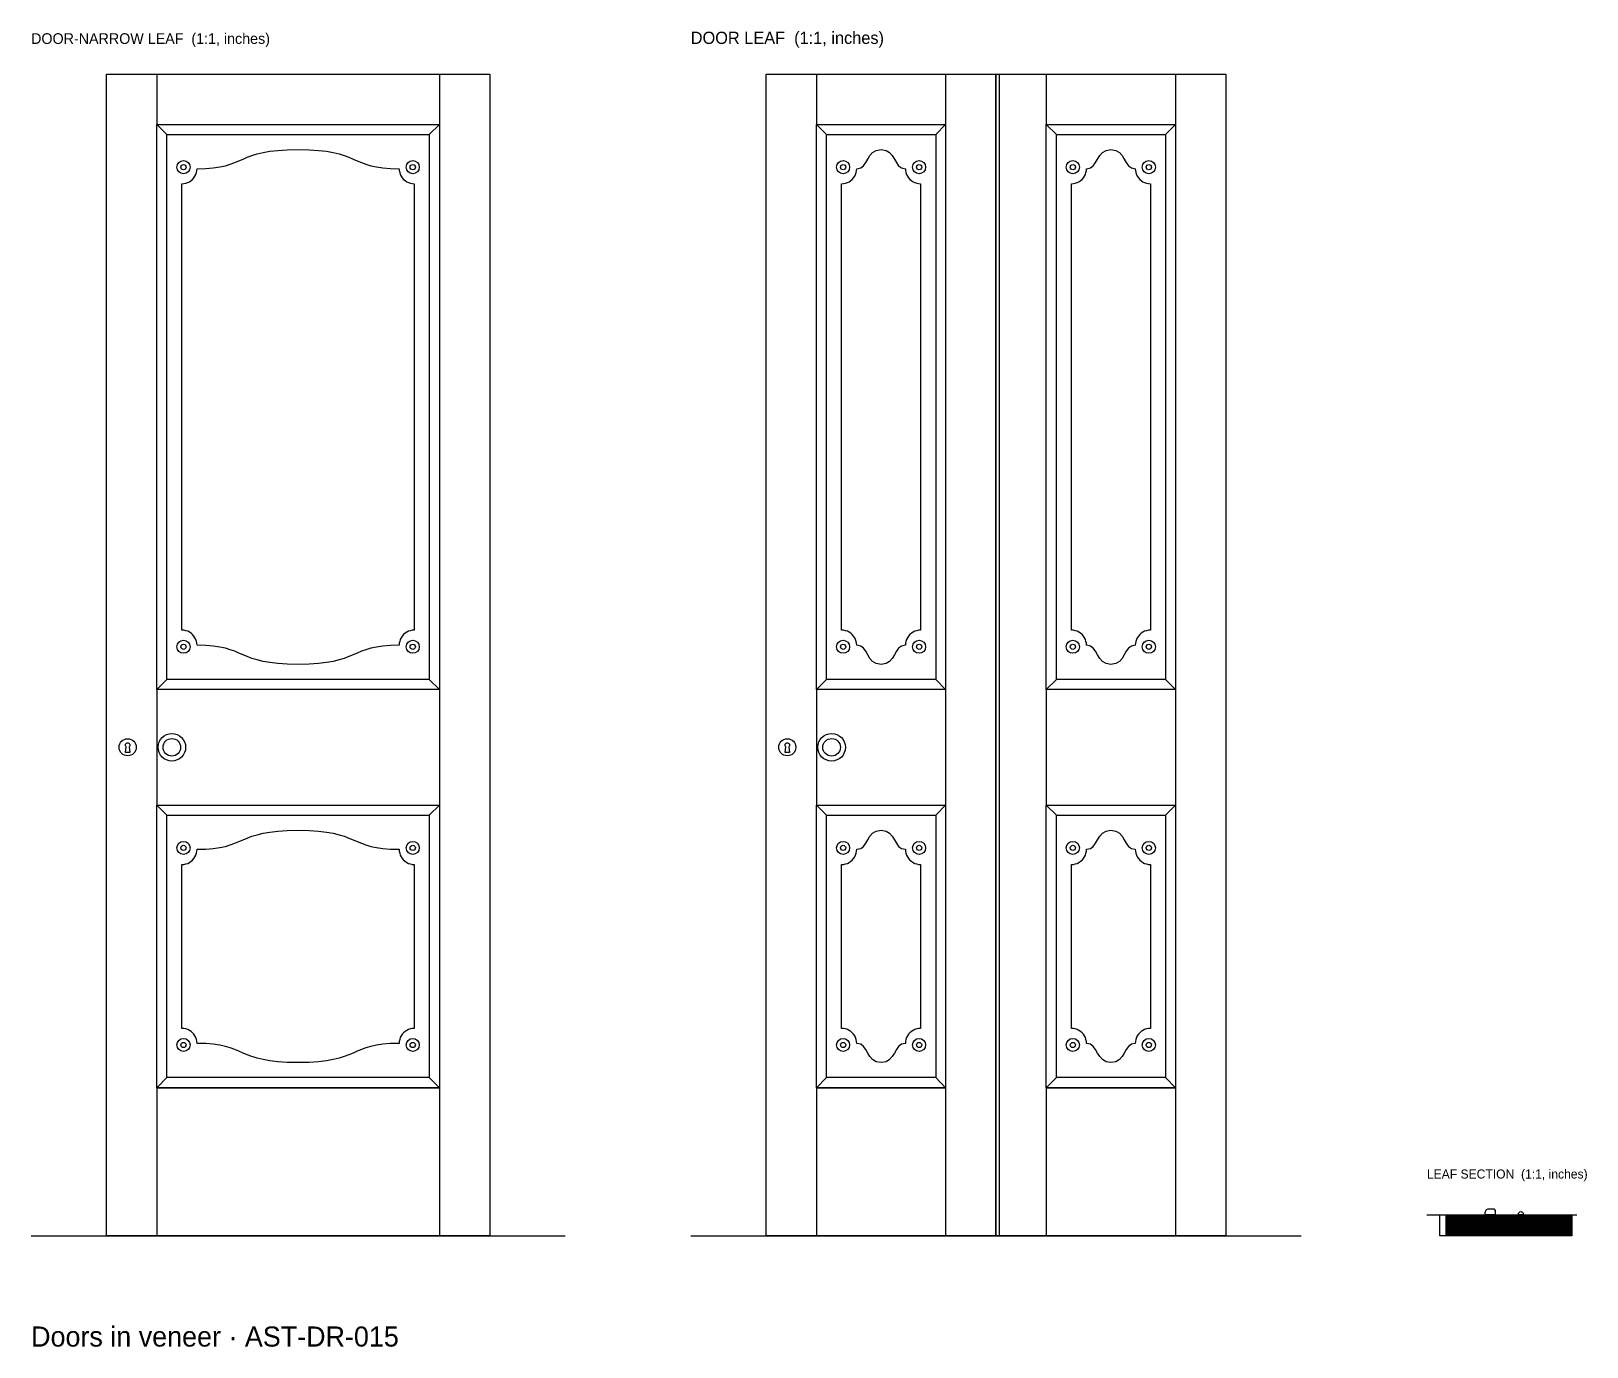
# Model space of a CAD drawing. Header units: inches. Extents: x 0 to 122, y -9 to 94.
import ezdxf

# ---------------------------------------------------------------- set-up
doc = ezdxf.new("R2010")
doc.units = ezdxf.units.IN
doc.header["$MEASUREMENT"] = 0
for name, color, linetype in [('door leaf', 7, 'Continuous'), ('door-narrow leaf', 7, 'Continuous'), ('Leaf section', 7, 'Continuous'), ('Leaf section hatch', 8, 'Continuous')]:
    doc.layers.add(name, color=color, linetype=linetype)

msp = doc.modelspace()

# ---------------------------------------------------------------- hatches: boundary and pattern name
at = {"layer": 'Leaf section hatch'}
h = msp.add_hatch(dxfattribs=at)
h.set_pattern_fill('ANSI31', scale=0.1574803)
h.paths.add_polyline_path([(110.79, 1.58), (120.63, 1.58), (120.63, 0.09), (110.79, 0.09), (110.79, 1.58)])

# ---------------------------------------------------------------- linework, layer by layer
at = {"layer": 'door leaf'}
for p, q in [((61.5, 90.98), (61.5, 87.05)), ((71.61, 90.98), (71.61, 87.05)), ((75.79, 90.98), (75.79, 0)), ((79.49, 90.98), (79.49, 87.05)), ((89.61, 90.98), (89.61, 87.05)), ((61.5, 87.05), (71.61, 87.05)), ((61.5, 87.05), (62.28, 86.26)), ((71.61, 87.05), (70.83, 86.26)), ((79.49, 87.05), (89.61, 87.05)), ((79.49, 87.05), (80.28, 86.26)), ((89.61, 87.05), (88.82, 86.26)), ((61.5, 42.8), (62.28, 43.58)), ((61.5, 42.8), (61.5, 33.74)), ((71.61, 42.8), (70.83, 43.58)), ((71.61, 42.8), (71.61, 33.74)), ((79.49, 42.8), (80.28, 43.58)), ((79.49, 42.8), (79.49, 33.74)), ((89.61, 42.8), (88.82, 43.58)), ((89.61, 42.8), (89.61, 33.74)), ((61.5, 33.74), (62.28, 32.95)), ((71.61, 33.74), (70.83, 32.95)), ((79.49, 33.74), (80.28, 32.95)), ((89.61, 33.74), (88.82, 32.95)), ((61.5, 11.61), (62.28, 12.4)), ((71.61, 11.61), (70.83, 12.4)), ((79.49, 11.61), (80.28, 12.4)), ((89.61, 11.61), (88.82, 12.4)), ((61.5, 11.61), (71.61, 11.61)), ((61.5, 11.61), (61.5, 0)), ((71.61, 11.61), (71.61, 0)), ((79.49, 11.61), (89.61, 11.61)), ((79.49, 11.61), (79.49, 0)), ((89.61, 11.61), (89.61, 0)), ((51.65, 0), (99.45, 0))]:
    msp.add_line(p, q, dxfattribs=at)
for points in [[(57.56, 90.98), (75.55, 90.98), (75.55, 0), (57.56, 0), (57.56, 90.98)], [(75.55, 90.98), (93.54, 90.98), (93.54, 0), (75.55, 0), (75.55, 90.98)], [(61.5, 87.05), (71.61, 87.05), (71.61, 42.8), (61.5, 42.8), (61.5, 87.05)], [(79.49, 87.05), (89.61, 87.05), (89.61, 42.8), (79.49, 42.8), (79.49, 87.05)], [(62.28, 86.26), (70.83, 86.26), (70.83, 43.58), (62.28, 43.58), (62.28, 86.26)], [(80.28, 86.26), (88.82, 86.26), (88.82, 43.58), (80.28, 43.58), (80.28, 86.26)], [(63.46, 47.44), (63.46, 82.4)], [(69.65, 82.4), (69.65, 47.44)], [(81.46, 47.44), (81.46, 82.4)], [(87.64, 82.4), (87.64, 47.44)], [(59.33, 38.31), (59.39, 37.87), (59.04, 37.87), (59.09, 38.31)], [(61.5, 33.74), (71.61, 33.74), (71.61, 11.61), (61.5, 11.61), (61.5, 33.74)], [(62.28, 32.95), (70.83, 32.95), (70.83, 12.4), (62.28, 12.4), (62.28, 32.95)], [(79.49, 33.74), (89.61, 33.74), (89.61, 11.61), (79.49, 11.61), (79.49, 33.74)], [(80.28, 32.95), (88.82, 32.95), (88.82, 12.4), (80.28, 12.4), (80.28, 32.95)], [(63.46, 16.26), (63.46, 29.09)], [(69.65, 29.09), (69.65, 16.26)], [(81.46, 16.26), (81.46, 29.09)], [(87.64, 29.09), (87.64, 16.26)]]:
    msp.add_lwpolyline(points, dxfattribs=at)
for centre, radius in [((63.58, 83.7), 0.512), ((69.53, 83.7), 0.512), ((81.57, 83.7), 0.512), ((87.52, 83.7), 0.512), ((63.58, 83.7), 0.205), ((69.53, 83.7), 0.205), ((81.57, 83.7), 0.205), ((87.52, 83.7), 0.205), ((63.58, 46.14), 0.512), ((63.58, 46.14), 0.205), ((69.53, 46.14), 0.512), ((69.53, 46.14), 0.205), ((81.57, 46.14), 0.512), ((81.57, 46.14), 0.205), ((87.52, 46.14), 0.512), ((87.52, 46.14), 0.205), ((62.68, 38.27), 1.08), ((59.21, 38.27), 0.669), ((62.68, 38.27), 0.689), ((63.58, 30.39), 0.512), ((63.58, 30.39), 0.205), ((69.53, 30.39), 0.512), ((69.53, 30.39), 0.205), ((81.57, 30.39), 0.512), ((81.57, 30.39), 0.205), ((87.52, 30.39), 0.512), ((87.52, 30.39), 0.205), ((63.58, 14.96), 0.512), ((63.58, 14.96), 0.205), ((69.53, 14.96), 0.512), ((69.53, 14.96), 0.205), ((81.57, 14.96), 0.512), ((81.57, 14.96), 0.205), ((87.52, 14.96), 0.512), ((87.52, 14.96), 0.205)]:
    msp.add_circle(centre, radius, dxfattribs=at)
for points, knots in [([(64.65, 83.58), (65.6, 83.58), (65.37, 85.08), (66.56, 85.08), (67.74, 85.08), (67.51, 83.58), (68.46, 83.58)], [0, 0, 0, 0, 1, 1, 1, 2, 2, 2, 2]), ([(82.64, 83.58), (83.59, 83.58), (83.36, 85.08), (84.55, 85.08), (85.73, 85.08), (85.5, 83.58), (86.46, 83.58)], [0, 0, 0, 0, 1, 1, 1, 2, 2, 2, 2]), ([(63.46, 82.4), (63.67, 82.4), (63.88, 82.46), (64.06, 82.56), (64.23, 82.66), (64.38, 82.81), (64.49, 82.99), (64.59, 83.17), (64.65, 83.38), (64.65, 83.58)], [0, 0, 0, 0, 1, 1, 1, 2, 2, 2, 3, 3, 3, 3]), ([(68.46, 83.58), (68.46, 83.38), (68.52, 83.17), (68.62, 82.99), (68.73, 82.81), (68.88, 82.66), (69.06, 82.56), (69.23, 82.46), (69.44, 82.4), (69.65, 82.4)], [0, 0, 0, 0, 1, 1, 1, 2, 2, 2, 3, 3, 3, 3]), ([(81.46, 82.4), (81.66, 82.4), (81.87, 82.46), (82.05, 82.56), (82.23, 82.66), (82.38, 82.81), (82.48, 82.99), (82.58, 83.17), (82.64, 83.38), (82.64, 83.58)], [0, 0, 0, 0, 1, 1, 1, 2, 2, 2, 3, 3, 3, 3]), ([(86.46, 83.58), (86.46, 83.38), (86.51, 83.17), (86.61, 82.99), (86.72, 82.81), (86.87, 82.66), (87.05, 82.56), (87.23, 82.46), (87.43, 82.4), (87.64, 82.4)], [0, 0, 0, 0, 1, 1, 1, 2, 2, 2, 3, 3, 3, 3]), ([(64.65, 46.26), (64.65, 46.47), (64.59, 46.67), (64.49, 46.85), (64.38, 47.03), (64.23, 47.18), (64.06, 47.28), (63.88, 47.39), (63.67, 47.44), (63.46, 47.44)], [0, 0, 0, 0, 1, 1, 1, 2, 2, 2, 3, 3, 3, 3]), ([(69.65, 47.44), (69.44, 47.44), (69.23, 47.39), (69.06, 47.28), (68.88, 47.18), (68.73, 47.03), (68.62, 46.85), (68.52, 46.67), (68.46, 46.47), (68.46, 46.26)], [0, 0, 0, 0, 1, 1, 1, 2, 2, 2, 3, 3, 3, 3]), ([(82.64, 46.26), (82.64, 46.47), (82.58, 46.67), (82.48, 46.85), (82.38, 47.03), (82.23, 47.18), (82.05, 47.28), (81.87, 47.39), (81.66, 47.44), (81.46, 47.44)], [0, 0, 0, 0, 1, 1, 1, 2, 2, 2, 3, 3, 3, 3]), ([(87.64, 47.44), (87.43, 47.44), (87.23, 47.39), (87.05, 47.28), (86.87, 47.18), (86.72, 47.03), (86.61, 46.85), (86.51, 46.67), (86.46, 46.47), (86.46, 46.26)], [0, 0, 0, 0, 1, 1, 1, 2, 2, 2, 3, 3, 3, 3]), ([(68.46, 46.26), (67.51, 46.26), (67.74, 44.76), (66.56, 44.76), (65.37, 44.76), (65.6, 46.26), (64.65, 46.26)], [0, 0, 0, 0, 1, 1, 1, 2, 2, 2, 2]), ([(86.46, 46.26), (85.5, 46.26), (85.73, 44.76), (84.55, 44.76), (83.36, 44.76), (83.59, 46.26), (82.64, 46.26)], [0, 0, 0, 0, 1, 1, 1, 2, 2, 2, 2]), ([(59.09, 38.31), (59.07, 38.33), (59.06, 38.35), (59.05, 38.38), (59.04, 38.4), (59.03, 38.43), (59.04, 38.46), (59.04, 38.49), (59.05, 38.52), (59.07, 38.54), (59.08, 38.56), (59.11, 38.58), (59.13, 38.6), (59.16, 38.61), (59.18, 38.62), (59.21, 38.62), (59.24, 38.62), (59.27, 38.61), (59.29, 38.6), (59.32, 38.58), (59.34, 38.56), (59.36, 38.54), (59.37, 38.52), (59.38, 38.49), (59.39, 38.46), (59.39, 38.43), (59.39, 38.4), (59.38, 38.38), (59.37, 38.35), (59.35, 38.33), (59.33, 38.31)], [0, 0, 0, 0, 1, 1, 1, 2, 2, 2, 3, 3, 3, 4, 4, 4, 5, 5, 5, 6, 6, 6, 7, 7, 7, 8, 8, 8, 9, 9, 9, 10, 10, 10, 10]), ([(64.65, 30.28), (65.6, 30.28), (65.37, 31.77), (66.56, 31.77), (67.74, 31.77), (67.51, 30.28), (68.46, 30.28)], [0, 0, 0, 0, 1, 1, 1, 2, 2, 2, 2]), ([(82.64, 30.28), (83.59, 30.28), (83.36, 31.77), (84.55, 31.77), (85.73, 31.77), (85.5, 30.28), (86.46, 30.28)], [0, 0, 0, 0, 1, 1, 1, 2, 2, 2, 2]), ([(63.46, 29.09), (63.67, 29.09), (63.88, 29.15), (64.06, 29.25), (64.23, 29.36), (64.38, 29.51), (64.49, 29.69), (64.59, 29.86), (64.65, 30.07), (64.65, 30.28)], [0, 0, 0, 0, 1, 1, 1, 2, 2, 2, 3, 3, 3, 3]), ([(68.46, 30.28), (68.46, 30.07), (68.52, 29.86), (68.62, 29.69), (68.73, 29.51), (68.88, 29.36), (69.06, 29.25), (69.23, 29.15), (69.44, 29.09), (69.65, 29.09)], [0, 0, 0, 0, 1, 1, 1, 2, 2, 2, 3, 3, 3, 3]), ([(81.46, 29.09), (81.66, 29.09), (81.87, 29.15), (82.05, 29.25), (82.23, 29.36), (82.38, 29.51), (82.48, 29.69), (82.58, 29.86), (82.64, 30.07), (82.64, 30.28)], [0, 0, 0, 0, 1, 1, 1, 2, 2, 2, 3, 3, 3, 3]), ([(86.46, 30.28), (86.46, 30.07), (86.51, 29.86), (86.61, 29.69), (86.72, 29.51), (86.87, 29.36), (87.05, 29.25), (87.23, 29.15), (87.43, 29.09), (87.64, 29.09)], [0, 0, 0, 0, 1, 1, 1, 2, 2, 2, 3, 3, 3, 3]), ([(64.65, 15.08), (64.65, 15.29), (64.59, 15.49), (64.49, 15.67), (64.38, 15.85), (64.23, 16), (64.06, 16.1), (63.88, 16.21), (63.67, 16.26), (63.46, 16.26)], [0, 0, 0, 0, 1, 1, 1, 2, 2, 2, 3, 3, 3, 3]), ([(69.65, 16.26), (69.44, 16.26), (69.23, 16.21), (69.06, 16.1), (68.88, 16), (68.73, 15.85), (68.62, 15.67), (68.52, 15.49), (68.46, 15.29), (68.46, 15.08)], [0, 0, 0, 0, 1, 1, 1, 2, 2, 2, 3, 3, 3, 3]), ([(82.64, 15.08), (82.64, 15.29), (82.58, 15.49), (82.48, 15.67), (82.38, 15.85), (82.23, 16), (82.05, 16.1), (81.87, 16.21), (81.66, 16.26), (81.46, 16.26)], [0, 0, 0, 0, 1, 1, 1, 2, 2, 2, 3, 3, 3, 3]), ([(87.64, 16.26), (87.43, 16.26), (87.23, 16.21), (87.05, 16.1), (86.87, 16), (86.72, 15.85), (86.61, 15.67), (86.51, 15.49), (86.46, 15.29), (86.46, 15.08)], [0, 0, 0, 0, 1, 1, 1, 2, 2, 2, 3, 3, 3, 3]), ([(68.46, 15.08), (67.51, 15.08), (67.74, 13.58), (66.56, 13.58), (65.37, 13.58), (65.6, 15.08), (64.65, 15.08)], [0, 0, 0, 0, 1, 1, 1, 2, 2, 2, 2]), ([(86.46, 15.08), (85.5, 15.08), (85.73, 13.58), (84.55, 13.58), (83.36, 13.58), (83.59, 15.08), (82.64, 15.08)], [0, 0, 0, 0, 1, 1, 1, 2, 2, 2, 2])]:
    msp.add_open_spline(points, degree=3, knots=knots, dxfattribs=at)
at = {"layer": 'door-narrow leaf'}
for p, q in [((9.84, 90.98), (9.84, 87.05)), ((31.97, 90.98), (31.97, 87.05)), ((9.84, 87.05), (31.97, 87.05)), ((9.84, 87.05), (10.63, 86.26)), ((31.97, 87.05), (31.18, 86.26)), ((9.84, 42.8), (10.63, 43.58)), ((9.84, 42.8), (9.84, 33.74)), ((31.97, 42.8), (31.18, 43.58)), ((31.97, 42.8), (31.97, 33.74)), ((9.84, 33.74), (10.63, 32.95)), ((31.97, 33.74), (31.18, 32.95)), ((9.84, 11.61), (10.63, 12.4)), ((31.97, 11.61), (31.18, 12.4)), ((9.84, 11.61), (31.97, 11.61)), ((9.84, 11.61), (9.84, 0)), ((31.97, 11.61), (31.97, 0)), ((0, 0), (41.81, 0))]:
    msp.add_line(p, q, dxfattribs=at)
for points in [[(5.91, 90.98), (35.91, 90.98), (35.91, 0), (5.91, 0), (5.91, 90.98)], [(9.84, 87.05), (31.97, 87.05), (31.97, 42.8), (9.84, 42.8), (9.84, 87.05)], [(10.63, 86.26), (31.18, 86.26), (31.18, 43.58), (10.63, 43.58), (10.63, 86.26)], [(11.81, 47.44), (11.81, 82.4)], [(30, 82.4), (30, 47.44)], [(7.68, 38.31), (7.74, 37.87), (7.38, 37.87), (7.44, 38.31)], [(9.84, 33.74), (31.97, 33.74), (31.97, 11.61), (9.84, 11.61), (9.84, 33.74)], [(10.63, 32.95), (31.18, 32.95), (31.18, 12.4), (10.63, 12.4), (10.63, 32.95)], [(11.81, 16.26), (11.81, 29.09)], [(30, 29.09), (30, 16.26)]]:
    msp.add_lwpolyline(points, dxfattribs=at)
for centre, radius in [((11.93, 83.7), 0.512), ((29.88, 83.7), 0.512), ((11.93, 83.7), 0.205), ((29.88, 83.7), 0.205), ((11.93, 46.14), 0.512), ((11.93, 46.14), 0.205), ((29.88, 46.14), 0.512), ((29.88, 46.14), 0.205), ((11.02, 38.27), 1.08), ((7.56, 38.27), 0.669), ((11.02, 38.27), 0.689), ((11.93, 30.39), 0.512), ((11.93, 30.39), 0.205), ((29.88, 30.39), 0.512), ((29.88, 30.39), 0.205), ((11.93, 14.96), 0.512), ((11.93, 14.96), 0.205), ((29.88, 14.96), 0.512), ((29.88, 14.96), 0.205)]:
    msp.add_circle(centre, radius, dxfattribs=at)
for points, knots in [([(12.99, 83.58), (16.95, 83.58), (16, 85.08), (20.91, 85.08), (25.81, 85.08), (24.86, 83.58), (28.82, 83.58)], [0, 0, 0, 0, 1, 1, 1, 2, 2, 2, 2]), ([(11.81, 82.4), (12.02, 82.4), (12.22, 82.46), (12.4, 82.56), (12.58, 82.66), (12.73, 82.81), (12.83, 82.99), (12.94, 83.17), (12.99, 83.38), (12.99, 83.58)], [0, 0, 0, 0, 1, 1, 1, 2, 2, 2, 3, 3, 3, 3]), ([(28.82, 83.58), (28.82, 83.38), (28.87, 83.17), (28.98, 82.99), (29.08, 82.81), (29.23, 82.66), (29.41, 82.56), (29.59, 82.46), (29.79, 82.4), (30, 82.4)], [0, 0, 0, 0, 1, 1, 1, 2, 2, 2, 3, 3, 3, 3]), ([(12.99, 46.26), (12.99, 46.47), (12.94, 46.67), (12.83, 46.85), (12.73, 47.03), (12.58, 47.18), (12.4, 47.28), (12.22, 47.39), (12.02, 47.44), (11.81, 47.44)], [0, 0, 0, 0, 1, 1, 1, 2, 2, 2, 3, 3, 3, 3]), ([(30, 47.44), (29.79, 47.44), (29.59, 47.39), (29.41, 47.28), (29.23, 47.18), (29.08, 47.03), (28.98, 46.85), (28.87, 46.67), (28.82, 46.47), (28.82, 46.26)], [0, 0, 0, 0, 1, 1, 1, 2, 2, 2, 3, 3, 3, 3]), ([(28.82, 46.26), (24.86, 46.26), (25.81, 44.76), (20.91, 44.76), (16, 44.76), (16.95, 46.26), (12.99, 46.26)], [0, 0, 0, 0, 1, 1, 1, 2, 2, 2, 2]), ([(7.44, 38.31), (7.42, 38.33), (7.4, 38.35), (7.39, 38.38), (7.38, 38.4), (7.38, 38.43), (7.38, 38.46), (7.39, 38.49), (7.4, 38.52), (7.41, 38.54), (7.43, 38.56), (7.45, 38.58), (7.48, 38.6), (7.5, 38.61), (7.53, 38.62), (7.56, 38.62), (7.59, 38.62), (7.62, 38.61), (7.64, 38.6), (7.67, 38.58), (7.69, 38.56), (7.7, 38.54), (7.72, 38.52), (7.73, 38.49), (7.73, 38.46), (7.74, 38.43), (7.73, 38.4), (7.72, 38.38), (7.71, 38.35), (7.7, 38.33), (7.68, 38.31)], [0, 0, 0, 0, 1, 1, 1, 2, 2, 2, 3, 3, 3, 4, 4, 4, 5, 5, 5, 6, 6, 6, 7, 7, 7, 8, 8, 8, 9, 9, 9, 10, 10, 10, 10]), ([(12.99, 30.28), (16.95, 30.28), (16, 31.77), (20.91, 31.77), (25.81, 31.77), (24.86, 30.28), (28.82, 30.28)], [0, 0, 0, 0, 1, 1, 1, 2, 2, 2, 2]), ([(11.81, 29.09), (12.02, 29.09), (12.22, 29.15), (12.4, 29.25), (12.58, 29.36), (12.73, 29.51), (12.83, 29.69), (12.94, 29.86), (12.99, 30.07), (12.99, 30.28)], [0, 0, 0, 0, 1, 1, 1, 2, 2, 2, 3, 3, 3, 3]), ([(28.82, 30.28), (28.82, 30.07), (28.87, 29.86), (28.98, 29.69), (29.08, 29.51), (29.23, 29.36), (29.41, 29.25), (29.59, 29.15), (29.79, 29.09), (30, 29.09)], [0, 0, 0, 0, 1, 1, 1, 2, 2, 2, 3, 3, 3, 3]), ([(12.99, 15.08), (12.99, 15.29), (12.94, 15.49), (12.83, 15.67), (12.73, 15.85), (12.58, 16), (12.4, 16.1), (12.22, 16.21), (12.02, 16.26), (11.81, 16.26)], [0, 0, 0, 0, 1, 1, 1, 2, 2, 2, 3, 3, 3, 3]), ([(30, 16.26), (29.79, 16.26), (29.59, 16.21), (29.41, 16.1), (29.23, 16), (29.08, 15.85), (28.98, 15.67), (28.87, 15.49), (28.82, 15.29), (28.82, 15.08)], [0, 0, 0, 0, 1, 1, 1, 2, 2, 2, 3, 3, 3, 3]), ([(28.82, 15.08), (24.86, 15.08), (25.81, 13.58), (20.91, 13.58), (16, 13.58), (16.95, 15.08), (12.99, 15.08)], [0, 0, 0, 0, 1, 1, 1, 2, 2, 2, 2])]:
    msp.add_open_spline(points, degree=3, knots=knots, dxfattribs=at)
at = {"layer": 'Leaf section'}
msp.add_line((109.29, 1.67), (121.02, 1.67), dxfattribs=at)
for points in [[(110.31, 1.67), (110.79, 1.67), (110.79, 0), (110.31, 0), (110.31, 1.67)], [(110.79, 1.67), (120.63, 1.67), (120.63, 1.58), (110.79, 1.58), (110.79, 1.67)], [(110.79, 1.58), (120.63, 1.58), (120.63, 0.09), (110.79, 0.09), (110.79, 1.58)], [(114.24, 2.14), (114.53, 2.14), (114.65, 2), (114.65, 1.67), (113.86, 1.67)], [(113.86, 1.67), (113.86, 1.83)], [(116.85, 1.67), (116.46, 1.67)], [(110.79, 0.09), (120.63, 0.09), (120.63, 0), (110.79, 0), (110.79, 0.09)]]:
    msp.add_lwpolyline(points, dxfattribs=at)
msp.add_open_spline([(113.86, 1.83), (113.88, 2.04), (114.01, 2.14), (114.24, 2.14)], degree=3, dxfattribs=at)
msp.add_open_spline([(116.46, 1.67), (116.46, 1.83), (116.52, 1.91), (116.65, 1.91), (116.78, 1.91), (116.85, 1.83), (116.85, 1.67)], degree=3, knots=[0, 0, 0, 0, 1, 1, 1, 2, 2, 2, 2], dxfattribs=at)

# ---------------------------------------------------------------- texts
at = {"layer": 'LABELS'}
for s, height, p in [('DOOR-NARROW LEAF  (1:1, inches)', 0.8362, (0, 93.35)), ('DOOR LEAF  (1:1, inches)', 0.9559, (51.65, 93.35)), ('LEAF SECTION  (1:1, inches)', 0.7087, (109.29, 4.5)), ('Doors in veneer · AST-DR-015', 1.5748, (0, -8.66))]:
    msp.add_text(s, height=height, dxfattribs=at).set_placement(p)

doc.saveas('drawing.dxf')
